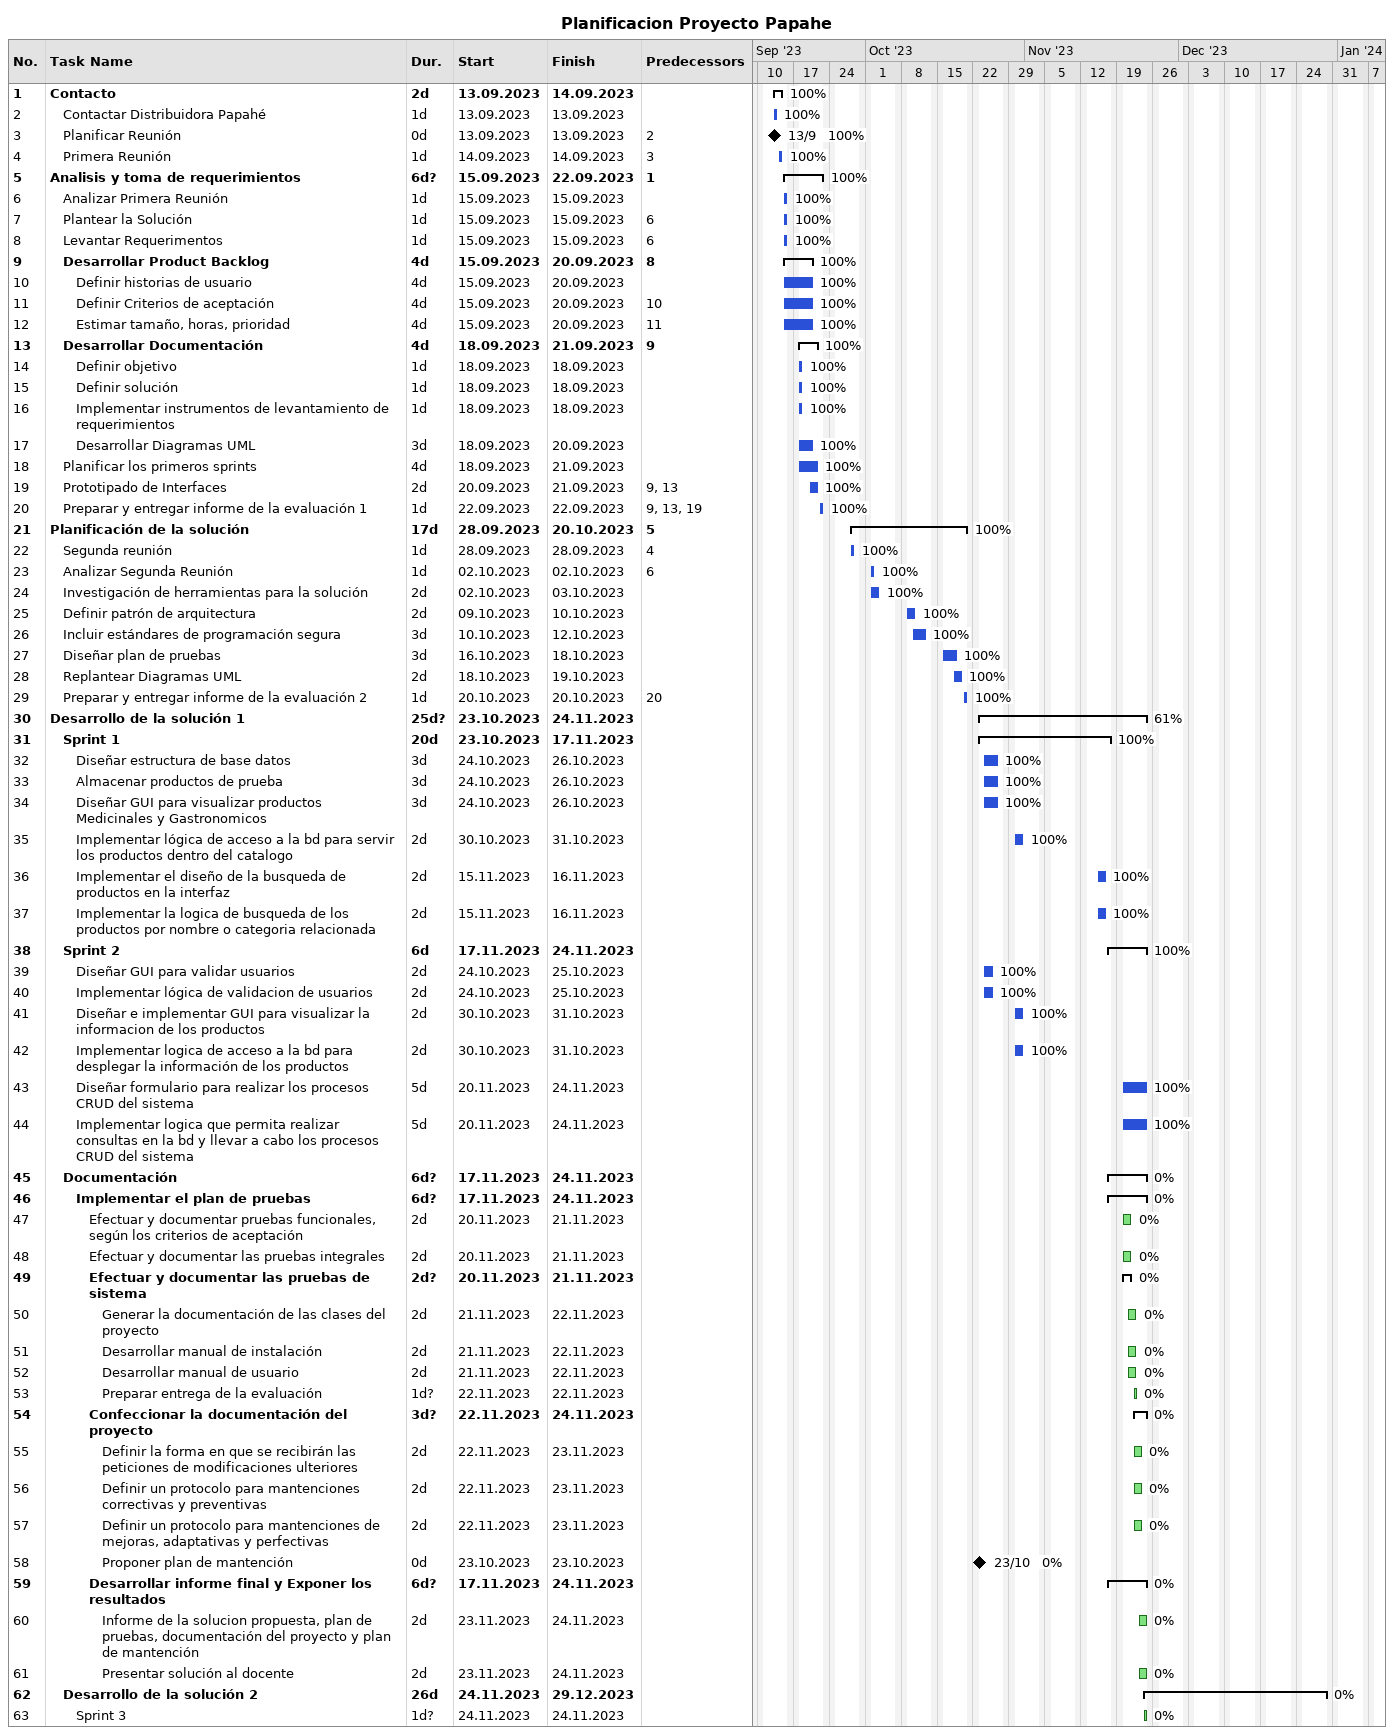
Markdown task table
Planificacion Proyecto Papahe

| ID | Level | Task | Duration | Start | Finish | Predecessors | % complete |
|---|---|---|---|---|---|---|---|
| 1 | 1 | **Contacto** | 2d | 2023-09-13 | 2023-09-14 |  | 100 |
| 2 | 2 | Contactar Distribuidora Papahé | 1d | 2023-09-13 | 2023-09-13 |  | 100 |
| 3 | 2 | Planificar Reunión | 0d | 2023-09-13 | 2023-09-13 | 2 | 100 |
| 4 | 2 | Primera Reunión | 1d | 2023-09-14 | 2023-09-14 | 3 | 100 |
| 5 | 1 | **Analisis y toma de requerimientos** | 6d? | 2023-09-15 | 2023-09-22 | 1 | 100 |
| 6 | 2 | Analizar Primera Reunión | 1d | 2023-09-15 | 2023-09-15 |  | 100 |
| 7 | 2 | Plantear la Solución | 1d | 2023-09-15 | 2023-09-15 | 6 | 100 |
| 8 | 2 | Levantar Requerimentos | 1d | 2023-09-15 | 2023-09-15 | 6 | 100 |
| 9 | 2 | **Desarrollar Product Backlog** | 4d | 2023-09-15 | 2023-09-20 | 8 | 100 |
| 10 | 3 | Definir historias de usuario | 4d | 2023-09-15 | 2023-09-20 |  | 100 |
| 11 | 3 | Definir Criterios de aceptación | 4d | 2023-09-15 | 2023-09-20 | 10 | 100 |
| 12 | 3 | Estimar tamaño, horas, prioridad | 4d | 2023-09-15 | 2023-09-20 | 11 | 100 |
| 13 | 2 | **Desarrollar Documentación** | 4d | 2023-09-18 | 2023-09-21 | 9 | 100 |
| 14 | 3 | Definir objetivo | 1d | 2023-09-18 | 2023-09-18 |  | 100 |
| 15 | 3 | Definir solución | 1d | 2023-09-18 | 2023-09-18 |  | 100 |
| 16 | 3 | Implementar instrumentos de levantamiento de requerimientos | 1d | 2023-09-18 | 2023-09-18 |  | 100 |
| 17 | 3 | Desarrollar Diagramas UML | 3d | 2023-09-18 | 2023-09-20 |  | 100 |
| 18 | 2 | Planificar los primeros sprints | 4d | 2023-09-18 | 2023-09-21 |  | 100 |
| 19 | 2 | Prototipado de Interfaces | 2d | 2023-09-20 | 2023-09-21 | 9, 13 | 100 |
| 20 | 2 | Preparar y entregar informe de la evaluación 1 | 1d | 2023-09-22 | 2023-09-22 | 9, 13, 19 | 100 |
| 21 | 1 | **Planificación de la solución** | 17d | 2023-09-28 | 2023-10-20 | 5 | 100 |
| 22 | 2 | Segunda reunión | 1d | 2023-09-28 | 2023-09-28 | 4 | 100 |
| 23 | 2 | Analizar Segunda Reunión | 1d | 2023-10-02 | 2023-10-02 | 6 | 100 |
| 24 | 2 | Investigación de herramientas para la solución | 2d | 2023-10-02 | 2023-10-03 |  | 100 |
| 25 | 2 | Definir patrón de arquitectura | 2d | 2023-10-09 | 2023-10-10 |  | 100 |
| 26 | 2 | Incluir estándares de programación segura | 3d | 2023-10-10 | 2023-10-12 |  | 100 |
| 27 | 2 | Diseñar plan de pruebas | 3d | 2023-10-16 | 2023-10-18 |  | 100 |
| 28 | 2 | Replantear Diagramas UML | 2d | 2023-10-18 | 2023-10-19 |  | 100 |
| 29 | 2 | Preparar y entregar informe de la evaluación 2 | 1d | 2023-10-20 | 2023-10-20 | 20 | 100 |
| 30 | 1 | **Desarrollo de la solución 1** | 25d? | 2023-10-23 | 2023-11-24 |  | 61 |
| 31 | 2 | **Sprint 1** | 20d | 2023-10-23 | 2023-11-17 |  | 100 |
| 32 | 3 | Diseñar estructura de base datos | 3d | 2023-10-24 | 2023-10-26 |  | 100 |
| 33 | 3 | Almacenar productos de prueba | 3d | 2023-10-24 | 2023-10-26 |  | 100 |
| 34 | 3 | Diseñar GUI para visualizar productos Medicinales y Gastronomicos | 3d | 2023-10-24 | 2023-10-26 |  | 100 |
| 35 | 3 | Implementar lógica de acceso a la bd para servir los productos dentro del catalogo | 2d | 2023-10-30 | 2023-10-31 |  | 100 |
| 36 | 3 | Implementar el diseño de la busqueda de productos en la interfaz | 2d | 2023-11-15 | 2023-11-16 |  | 100 |
| 37 | 3 | Implementar la logica de busqueda de los productos por nombre o categoria relacionada | 2d | 2023-11-15 | 2023-11-16 |  | 100 |
| 38 | 2 | **Sprint 2** | 6d | 2023-11-17 | 2023-11-24 |  | 100 |
| 39 | 3 | Diseñar GUI para validar usuarios | 2d | 2023-10-24 | 2023-10-25 |  | 100 |
| 40 | 3 | Implementar lógica de validacion de usuarios | 2d | 2023-10-24 | 2023-10-25 |  | 100 |
| 41 | 3 | Diseñar e implementar GUI para visualizar la informacion de los productos | 2d | 2023-10-30 | 2023-10-31 |  | 100 |
| 42 | 3 | Implementar logica de acceso a la bd para desplegar la información de los productos | 2d | 2023-10-30 | 2023-10-31 |  | 100 |
| 43 | 3 | Diseñar formulario para realizar los procesos CRUD del sistema | 5d | 2023-11-20 | 2023-11-24 |  | 100 |
| 44 | 3 | Implementar logica que permita realizar consultas en la bd y llevar a cabo los procesos CRUD del sistema | 5d | 2023-11-20 | 2023-11-24 |  | 100 |
| 45 | 2 | **Documentación** | 6d? | 2023-11-17 | 2023-11-24 |  | 0 |
| 46 | 3 | **Implementar el plan de pruebas** | 6d? | 2023-11-17 | 2023-11-24 |  | 0 |
| 47 | 4 | Efectuar y documentar pruebas funcionales, según los criterios de aceptación | 2d | 2023-11-20 | 2023-11-21 |  | 0 |
| 48 | 4 | Efectuar y documentar las pruebas integrales | 2d | 2023-11-20 | 2023-11-21 |  | 0 |
| 49 | 4 | **Efectuar y documentar las pruebas de sistema** | 2d? | 2023-11-20 | 2023-11-21 |  | 0 |
| 50 | 5 | Generar la documentación de las clases del proyecto | 2d | 2023-11-21 | 2023-11-22 |  | 0 |
| 51 | 5 | Desarrollar manual de instalación | 2d | 2023-11-21 | 2023-11-22 |  | 0 |
| 52 | 5 | Desarrollar manual de usuario | 2d | 2023-11-21 | 2023-11-22 |  | 0 |
| 53 | 5 | Preparar entrega de la evaluación | 1d? | 2023-11-22 | 2023-11-22 |  | 0 |
| 54 | 4 | **Confeccionar la documentación del proyecto** | 3d? | 2023-11-22 | 2023-11-24 |  | 0 |
| 55 | 5 | Definir la forma en que se recibirán las peticiones de modificaciones ulteriores | 2d | 2023-11-22 | 2023-11-23 |  | 0 |
| 56 | 5 | Definir un protocolo para mantenciones correctivas y preventivas | 2d | 2023-11-22 | 2023-11-23 |  | 0 |
| 57 | 5 | Definir un protocolo para mantenciones de mejoras, adaptativas y perfectivas | 2d | 2023-11-22 | 2023-11-23 |  | 0 |
| 58 | 5 | Proponer plan de mantención | 0d | 2023-10-23 | 2023-10-23 |  | 0 |
| 59 | 4 | **Desarrollar informe final y Exponer los resultados** | 6d? | 2023-11-17 | 2023-11-24 |  | 0 |
| 60 | 5 | Informe de la solucion propuesta, plan de pruebas, documentación del proyecto y plan de mantención | 2d | 2023-11-23 | 2023-11-24 |  | 0 |
| 61 | 5 | Presentar solución al docente | 2d | 2023-11-23 | 2023-11-24 |  | 0 |
| 62 | 2 | **Desarrollo de la solución 2** | 26d | 2023-11-24 | 2023-12-29 |  | 0 |
| 63 | 3 | Sprint 3 | 1d? | 2023-11-24 | 2023-11-24 |  | 0 |
